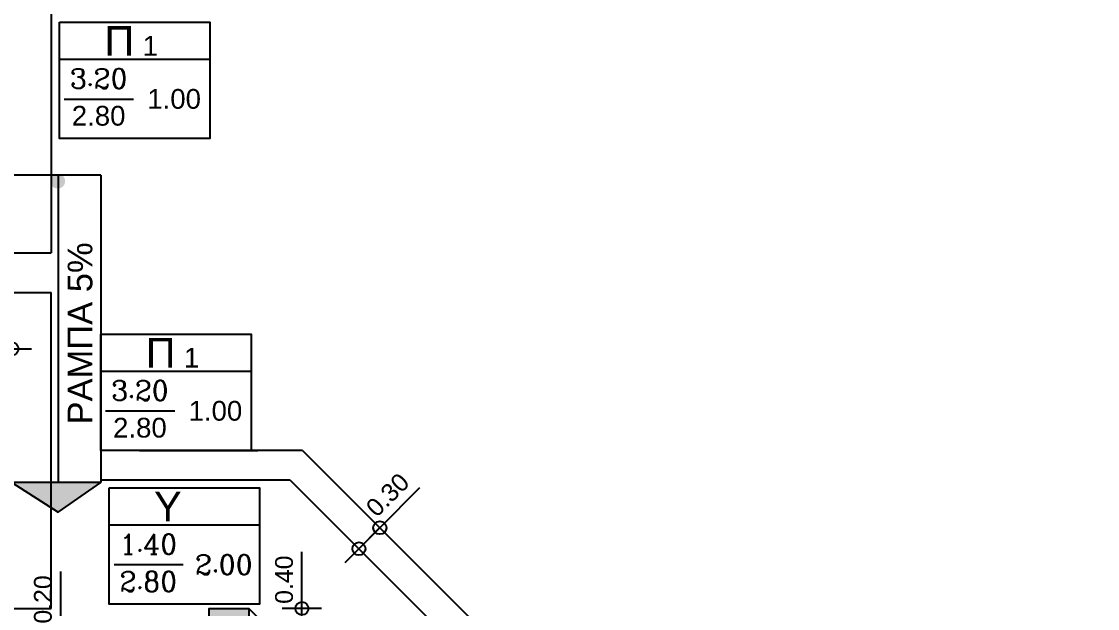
# Model space of a CAD drawing. Header units: metres. Extents: x 0 to 132, y -109 to 310.
# Drawn here: x 33.32 to 44.22, y 33.08 to 39.03 of the extents above; entities that cross this region are included whole.
import ezdxf

# ---------------------------------------------------------------- set-up
doc = ezdxf.new("R2010")
doc.units = ezdxf.units.M
doc.header["$LTSCALE"] = 0.036
doc.layers.get('Defpoints').update_dxf_attribs({"color": 252})
doc.layers.add('arxitektonika', color=254, linetype='Continuous')
doc.layers.add('DIMBLK', color=252, linetype='Continuous')
doc.styles.add('COMU-N', font='arial.ttf')
doc.styles.get("Standard").update_dxf_attribs({"font": 'arial.ttf'})
doc.dimstyles.new('CADWDOT', dxfattribs={"dimscale": 0.1, "dimtxt": 1.8, "dimasz": 0.08, "dimexe": 2, "dimexo": 0, "dimgap": 0.09, "dimtad": 0, "dimrnd": 0.001, "dimzin": 0, "dimdsep": 46, "dimtxsty": 'Standard', "dimblk1": 'ARTDIM', "dimblk2": 'ARTDIM', "dimsah": 1, "dimcen": 0.09, "dimdle": 0.05, "dimse1": 1, "dimse2": 1, "dimadec": 0, "dimazin": 0, "dimtfac": 1, "dimtmove": 0, "dimatfit": 3, "dimldrblk": 'ARTDIM', "dimfxl": 2, "dimtvp": 0.9999, "dimtolj": 1, "dimtzin": 0, "dimarcsym": 0})

# ---------------------------------------------------------------- blocks, each defined once
blk = doc.blocks.new('ARTDIM')
at = {"layer": 'DIMBLK'}
for p, q in [((-7.105427357601002e-15, -24.9975), (-3.552713678800501e-15, 24.9975)), ((-24.9975, 5.329070518200751e-15), (24.99750000000001, 5.329070518200751e-15))]:
    blk.add_line(p, q, dxfattribs=at)
blk.add_circle((0, 0), 8.25, dxfattribs=at)
blk = doc.blocks.new('*D263')
at = {"layer": 'arxitektonika', "color": 0, "lineweight": -2}
for p, q in [((32.9181642922965, 35.71202877312754), (32.16087857801078, 35.71202877312754)), ((33.21016429229649, 35.71202877312754), (32.9261642922965, 35.71202877312754))]:
    blk.add_line(p, q, dxfattribs=at)
at = {"layer": 'Defpoints', "color": 0, "transparency": 16777216}
for p in [(32.9181642922965, 36.28300601974102), (33.21816429229649, 36.28300601974104), (33.21816429229649, 35.71202877312754)]:
    blk.add_point(p, dxfattribs=at)
at = {"layer": 'arxitektonika', "color": 0, "lineweight": -2, "xscale": 0.008, "yscale": 0.008, "zscale": 0.008, "rotation": 180}
blk.add_blockref('ARTDIM', (32.9181642922965, 35.71202877312754), dxfattribs=at)
at = {"layer": 'arxitektonika', "color": 0, "lineweight": -2, "xscale": 0.008, "yscale": 0.008, "zscale": 0.008}
blk.add_blockref('ARTDIM', (33.21816429229649, 35.71202877312754), dxfattribs=at)
at = {"layer": 'arxitektonika', "color": 0, "insert": (32.4441642922965, 35.89201077312755), "char_height": 0.18, "attachment_point": 5}
blk.add_mtext('\\A1;0.30', dxfattribs=at)
blk = doc.blocks.new('*D222')
at = {"layer": 'arxitektonika', "color": 0, "lineweight": -2}
for p, q in [((36.15689063937521, 33.08300601974102), (36.15689063937521, 33.65757744831245)), ((36.15689063937521, 32.69100601974102), (36.15689063937521, 33.07500601974102))]:
    blk.add_line(p, q, dxfattribs=at)
at = {"layer": 'Defpoints', "color": 0, "transparency": 16777216}
for p in [(35.72837385923513, 33.08300601974102), (36.15689063937521, 33.08300601974102), (35.72837385923513, 32.68300601974101)]:
    blk.add_point(p, dxfattribs=at)
at = {"layer": 'arxitektonika', "color": 0, "lineweight": -2, "xscale": 0.008, "yscale": 0.008, "zscale": 0.008}
for p, rotation in [((36.15689063937521, 33.08300601974102), 90), ((36.15689063937521, 32.68300601974101), 270)]:
    blk.add_blockref('ARTDIM', p, dxfattribs=dict(at, rotation=rotation))
at = {"layer": 'arxitektonika', "color": 0, "insert": (35.9769086393752, 33.37429173402674), "char_height": 0.18, "attachment_point": 5, "rotation": 90}
blk.add_mtext('\\A1;0.40', dxfattribs=at)
blk = doc.blocks.new('*D223')
at = {"layer": 'arxitektonika', "color": 0, "lineweight": -2}
for p, q in [((33.71339401497028, 32.88300601974101), (33.71339401497028, 33.45757744831244)), ((33.71339401497028, 32.69100601974102), (33.71339401497028, 32.87500601974101))]:
    blk.add_line(p, q, dxfattribs=at)
at = {"layer": 'Defpoints', "color": 0, "transparency": 16777216}
for p in [(33.71339401497028, 32.88300601974101), (33.81816429229649, 32.88300601974101), (33.81816429229649, 32.68300601974101)]:
    blk.add_point(p, dxfattribs=at)
at = {"layer": 'arxitektonika', "color": 0, "lineweight": -2, "xscale": 0.008, "yscale": 0.008, "zscale": 0.008}
for p, rotation in [((33.71339401497028, 32.88300601974101), 90), ((33.71339401497028, 32.68300601974101), 270)]:
    blk.add_blockref('ARTDIM', p, dxfattribs=dict(at, rotation=rotation))
at = {"layer": 'arxitektonika', "color": 0, "insert": (33.53341201497027, 33.17429173402673), "char_height": 0.18, "attachment_point": 5, "rotation": 90}
blk.add_mtext('\\A1;0.20', dxfattribs=at)
blk = doc.blocks.new('*D42')
at = {"layer": 'arxitektonika', "color": 0, "lineweight": -2}
for p, q in [((36.9465094954824, 33.90024044793789), (37.35279284890129, 34.3065238013568)), ((36.74003431537618, 33.69376526783164), (36.94085264123291, 33.8945835936884))]:
    blk.add_line(p, q, dxfattribs=at)
at = {"layer": 'Defpoints', "color": 0, "transparency": 16777216}
for p in [(36.25161188932357, 34.59513805409667), (36.03947985496785, 34.38300601974093), (36.9465094954824, 33.90024044793789)]:
    blk.add_point(p, dxfattribs=at)
at = {"layer": 'arxitektonika', "color": 0, "lineweight": -2, "xscale": 0.008, "yscale": 0.008, "zscale": 0.008}
for p, rotation in [((36.9465094954824, 33.90024044793789), 45.00000000000192), ((36.73437746112668, 33.68810841358215), 225.0000000000019)]:
    blk.add_blockref('ARTDIM', p, dxfattribs=dict(at, rotation=rotation))
at = {"layer": 'arxitektonika', "color": 0, "insert": (37.02521310662507, 34.2334770444636), "char_height": 0.18, "attachment_point": 5, "rotation": 45.00000000000192}
blk.add_mtext('\\A1;0.30', dxfattribs=at)

msp = doc.modelspace()

# ---------------------------------------------------------------- hatches: boundary and pattern name
at = {"layer": 'arxitektonika'}
h = msp.add_hatch(color=256, dxfattribs=at)
edge = h.paths.add_edge_path()
edge.add_line((33.68354280890281, 37.40971782583184), (33.75854280890199, 37.40971782583166))
edge.add_ellipse((33.68354280890193, 37.40971782583091), major_axis=(-0.05191642773457329, -0.05412656031290069), ratio=0.9999999999972097, start_angle=43.80602253429879, end_angle=133.8060225341391, ccw=False)
edge.add_line((33.68354280890265, 37.33471782583176), (33.68354280890281, 37.40971782583184))
edge = h.paths.add_edge_path()
edge.add_line((33.60854280890273, 37.409717825832), (33.68354280890281, 37.40971782583184))
edge.add_line((33.68354280890281, 37.40971782583184), (33.68354280890265, 37.33471782583176))
edge.add_ellipse((33.68354280890281, 37.40971782583184), major_axis=(-0.05191642773488244, -0.05412656031322298), ratio=0.9999999999858072, start_angle=313.8060225331181, end_angle=403.80602253393056, ccw=False)
edge = h.paths.add_edge_path()
edge.add_line((33.68354280890298, 37.48471782583192), (33.68354280890282, 37.40971782583184))
edge.add_line((33.68354280890281, 37.40971782583184), (33.60854280890273, 37.409717825832))
edge.add_ellipse((33.6835428089019, 37.40971782583182), major_axis=(-0.05191642773422546, -0.05412656031253801), ratio=0.9999999999871205, start_angle=223.8060225331838, end_angle=313.80602253314123, ccw=False)
edge = h.paths.add_edge_path()
edge.add_ellipse((33.6835428089028, 37.40971782583275), major_axis=(0.05412656031253801, -0.05191642773422546), ratio=0.9999999999871205, start_angle=43.80602253318392, end_angle=133.8060225331413, ccw=False)
edge.add_line((33.75854280890199, 37.40971782583166), (33.68354280890282, 37.40971782583184))
edge.add_line((33.68354280890281, 37.40971782583184), (33.68354280890298, 37.48471782583192))
h = msp.add_hatch(color=256, dxfattribs=at)
h.paths.add_polyline_path([(34.1181642922954, 34.35871834840412), (33.61816429229648, 34.35871834840412), (33.61816429229648, 34.1027502512748), (33.68699069962399, 34.05870683998512)])
h.paths.add_polyline_path([(33.61816429229648, 34.35871834840412), (33.21816429229649, 34.35871834840412), (33.61816429229648, 34.10275025127479)])
msp.add_hatch(color=256, dxfattribs=at).paths.add_polyline_path([(35.61816429229649, 32.68300601974101), (35.61816429229649, 33.08300601974102), (35.21816429229649, 33.08300601974102), (35.21816429229649, 32.68300601974101)])

# ---------------------------------------------------------------- linework, layer by layer
for p, q in [((33.61816429229648, 39.88300601974105), (33.61816429229648, 36.68300601974104)), ((35.22486844099649, 38.64149936283088), (33.69986844099648, 38.64149936283088)), ((33.74986844099648, 38.24149936283089), (34.44986844099648, 38.24149936283089)), ((34.11816429229538, 37.47111229736498), (33.21816429229649, 37.4711122973653)), ((33.68699069962443, 37.47111229736523), (33.68699069962399, 34.35871834840412)), ((34.1181642922954, 37.47111229736499), (34.1181642922954, 34.35871834840412)), ((33.21816429229649, 36.68300601974104), (33.61816429229648, 36.68300601974104)), ((33.21816429229649, 36.28300601974104), (33.61816429229648, 36.28300601974104)), ((33.61816429229648, 33.08300601974103), (33.61816429229648, 36.28300601974104)), ((35.64316429229541, 35.48300601973966), (34.1181642922954, 35.48300601973966)), ((34.1681642922954, 35.08300601973967), (34.8681642922954, 35.08300601973967)), ((36.16374392367998, 34.68300601974025), (34.1181642922954, 34.68300601973966)), ((34.51164746868147, 34.68300601974103), (35.71164746868146, 34.68300601974103)), ((36.16374392367998, 34.68300601974025), (42.31816429229681, 28.52858565112405)), ((34.1181642922954, 34.35871834840412), (33.21816429229649, 34.35871834840412)), ((33.21816429229649, 34.35871834840412), (33.68699069962399, 34.05870683998512)), ((33.68699069962399, 34.05870683998512), (34.1181642922954, 34.35871834840412)), ((36.03947985496784, 34.38300601974093), (34.1181642922954, 34.38300601974027)), ((36.03947985496784, 34.38300601974093), (42.01816429229642, 28.40432158241146)), ((35.72858190916088, 33.92680778936362), (34.20358190916087, 33.92680778936362)), ((34.25358190916087, 33.52680778936363), (34.95358190916087, 33.52680778936363)), ((33.21816429229649, 33.08300601974103), (33.61816429229648, 33.08300601974103)), ((35.21816429229649, 32.68300601974101), (35.21816429229649, 33.08300601974102)), ((35.21816429229649, 33.08300601974102), (35.61816429229648, 33.08300601974102)), ((35.61816429229648, 33.08300601974102), (35.61816429229648, 32.68300601974101))]:
    msp.add_line(p, q, dxfattribs=at)
msp.add_lwpolyline([(22.01816429229649, 47.28300601974107), (33.21816429229651, 47.28300601974103), (33.21816429229649, 32.883006019741), (35.21816429229649, 32.88300601974102), (35.21816429229649, 33.08300601974102), (35.61816429229648, 33.08300601974102), (40.8181642922965, 27.783006019741), (40.8181642922965, 25.38300601974099), (55.1181642922965, 25.38300601974099), (55.1181642922965, 14.183006019741), (11.41816429229647, 14.183006019741), (11.41816429229647, 25.38300601974099), (22.01816429229649, 25.38300601974099)], close=True, dxfattribs=at)
for points in [[(33.69986844099648, 39.01922035808141), (35.22486844099649, 39.01922035808141), (35.22486844099649, 37.84149936283089), (33.69986844099648, 37.84149936283089), (33.69986844099648, 39.01922035808141)], [(34.1181642922954, 35.86072701499018), (35.64316429229541, 35.86072701499018), (35.64316429229541, 34.68300601973966), (34.1181642922954, 34.68300601973966), (34.1181642922954, 35.86072701499018)], [(34.20358190916087, 34.30452878461414), (35.72858190916088, 34.30452878461414), (35.72858190916088, 33.12680778936362), (34.20358190916087, 33.12680778936362), (34.20358190916087, 34.30452878461414)]]:
    msp.add_lwpolyline(points, dxfattribs=at)

# ---------------------------------------------------------------- texts
at = {"layer": 'arxitektonika', "style": 'COMU-N'}
for s, height, p in [('Π', 0.3, (34.15531738505875, 38.67961606436631)), ('1', 0.2, (34.54260756642246, 38.68013804209713)), ('Π', 0.3, (34.57361323635767, 35.52112272127509)), ('1', 0.2, (34.96090341772138, 35.5216446990059)), ('Y', 0.3, (34.65903085322314, 33.96492449089905))]:
    msp.add_text(s, height=height, dxfattribs=at).set_placement(p)
msp.add_text('ΡΑΜΠΑ 5%', height=0.2499999999999596, rotation=90.0000000000118, dxfattribs=at).set_placement((34.03378359676481, 34.94630801366169))
at = {"layer": 'arxitektonika', "linetype": 'ByBlock', "char_height": 0.2, "attachment_point": 5, "style": 'COMU-N'}
for s, insert in [('{\\Fcomplex.shx;3.20}', (34.09734826412838, 38.44881985269896)), ('1.00', (34.86229453431039, 38.24149936283089)), ('2.80', (34.09734826412838, 38.07067640995623)), ('{\\Fcomplex.shx;3.20}', (34.5156441154273, 35.29032650960774)), ('1.00', (35.28059038560932, 35.08300601973967)), ('2.80', (34.5156441154273, 34.91218306686501)), ('{\\Fcomplex.shx;1.40}', (34.60106173229277, 33.7341282792317)), ('{\\Fcomplex.shx;2.00}', (35.36600800247479, 33.52680778936363)), ('{\\Fcomplex.shx;2.80}', (34.60106173229277, 33.35598483648897))]:
    msp.add_mtext(s, dxfattribs=dict(at, insert=insert))

# ---------------------------------------------------------------- dimensions: what is measured, and where the dimension line sits
at = {"layer": 'arxitektonika'}
dim = msp.add_linear_dim(base=(33.21816429229649, 35.71202877312754), p1=(32.9181642922965, 36.28300601974102), p2=(33.21816429229649, 36.28300601974104), dimstyle='CADWDOT', dxfattribs=at)
dim.commit()
dim.dimension.update_dxf_attribs({"geometry": '*D263', "text_midpoint": (32.4441642922965, 35.71202877312754), "dimtype": 160})
dim = msp.add_aligned_dim(p1=(36.03947985496784, 34.38300601974093), p2=(36.25161188932357, 34.59513805409667), distance=-0.9827336190903833, dimstyle='CADWDOT', dxfattribs=at)
dim.commit()
dim.dimension.update_dxf_attribs({"geometry": '*D42', "text_midpoint": (37.02521310662507, 34.2334770444636)})
for base, p1, p2, picture, middle in [((36.15689063937521, 33.08300601974102), (35.72837385923513, 32.68300601974101), (35.72837385923513, 33.08300601974102), '*D222', (35.9769086393752, 33.37429173402674)), ((33.71339401497028, 32.88300601974101), (33.81816429229649, 32.68300601974101), (33.81816429229649, 32.88300601974101), '*D223', (33.53341201497027, 33.17429173402673))]:
    dim = msp.add_linear_dim(base=base, p1=p1, p2=p2, angle=90, dimstyle='CADWDOT', dxfattribs=at)
    dim.commit()
    dim.dimension.update_dxf_attribs({"geometry": picture, "text_midpoint": middle})

doc.saveas('drawing.dxf')
